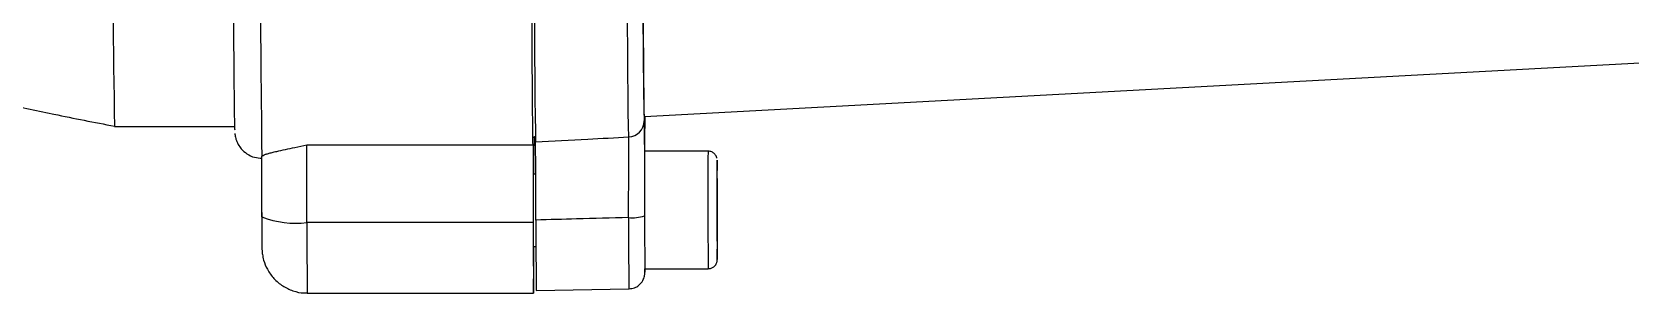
# Model space of a CAD drawing. Header units: millimetres. Extents: x 2312 to 3992, y 755 to 1943.
# Drawn here: x 2997.2 to 3173.7, y 958.8 to 987.7 of the extents above; entities that cross this region are included whole.
import ezdxf

# ---------------------------------------------------------------- set-up
doc = ezdxf.new("R2010")
doc.units = ezdxf.units.MM

msp = doc.modelspace()

# ---------------------------------------------------------------- linework, layer by layer
at = {"color": 7, "linetype": 'Continuous', "lineweight": 25}
for p, q in [((3064.833, 978.341), (3216.073, 986.528)), ((3064.886, 977.903), (3064.893, 978.344)), ((3006.27, 977.241), (3019.565, 977.241)), ((3027.508, 975.233), (3052.508, 975.234)), ((3052.563, 976.048), (3052.773, 976.19)), ((3052.63, 976.087), (3052.615, 975.17)), ((3071.84, 974.516), (3064.84, 974.504)), ((3052.809, 971.983), (3052.562, 971.983)), ((3072.839, 969.741), (3072.845, 971.482)), ((3072.845, 971.482), (3072.857, 969.759)), ((3072.839, 969.759), (3072.857, 969.759)), ((3072.845, 966.276), (3072.839, 969.741)), ((3072.857, 969.759), (3072.863, 966.295)), ((3022.549, 967.726), (3022.55, 967.078)), ((3052.534, 966.624), (3027.534, 966.624)), ((3072.844, 966.295), (3072.863, 966.295)), ((3072.857, 964.554), (3072.845, 966.276)), ((3072.863, 966.295), (3072.857, 964.554)), ((3052.558, 963.983), (3052.833, 963.983)), ((3072.86, 962.518), (3072.862, 962.539)), ((3064.862, 961.504), (3071.862, 961.516)), ((3027.562, 958.826), (3052.562, 958.826)), ((3052.866, 959.093), (3063.097, 959.289))]:
    msp.add_line(p, q, dxfattribs=at)
at = {"color": 7, "linetype": 'Continuous', "lineweight": 25, "flags": 128}
for points in [[(3052.393, 1055.831), (3052.407, 1049.902), (3052.422, 1044.06), (3052.438, 1038.327), (3052.455, 1032.724), (3052.473, 1027.271), (3052.491, 1021.99), (3052.51, 1016.9), (3052.53, 1012.02), (3052.55, 1007.369), (3052.571, 1002.963), (3052.592, 998.821), (3052.613, 994.956), (3052.635, 991.383), (3052.656, 988.117), (3052.678, 985.169), (3052.7, 982.55), (3052.721, 980.269), (3052.743, 978.337), (3052.764, 976.759), (3052.785, 975.542)], [(3063.078, 976.086), (3063.057, 977.296), (3063.036, 978.864), (3063.015, 980.786), (3062.994, 983.054), (3062.972, 985.659), (3062.951, 988.592), (3062.929, 991.841), (3062.908, 995.396), (3062.886, 999.241), (3062.866, 1003.363), (3062.845, 1007.747), (3062.825, 1012.375), (3062.805, 1017.231), (3062.786, 1022.296), (3062.768, 1027.551), (3062.751, 1032.977), (3062.734, 1038.553), (3062.718, 1044.258), (3062.703, 1050.071), (3062.689, 1055.971)], [(3064.4, 1056.285), (3064.413, 1050.493), (3064.428, 1044.787), (3064.444, 1039.185), (3064.46, 1033.711), (3064.477, 1028.385), (3064.495, 1023.225), (3064.514, 1018.253), (3064.533, 1013.486), (3064.553, 1008.942), (3064.573, 1004.639), (3064.594, 1000.592), (3064.614, 996.817), (3064.636, 993.328), (3064.657, 990.137), (3064.678, 987.258), (3064.699, 984.7), (3064.72, 982.474), (3064.741, 980.587), (3064.762, 979.048), (3064.782, 977.86)], [(3064.833, 978.341), (3064.819, 978.435), (3064.801, 978.867), (3064.781, 979.65), (3064.761, 980.78), (3064.741, 982.253), (3064.721, 984.064), (3064.7, 986.205), (3064.68, 988.669)], [(3072.862, 962.539), (3072.865, 962.71), (3072.868, 963.263), (3072.87, 964.141), (3072.871, 965.283), (3072.87, 966.611), (3072.868, 968.035), (3072.865, 969.458), (3072.861, 970.783), (3072.856, 971.919), (3072.851, 972.79), (3072.846, 973.335), (3072.841, 973.518), (3072.837, 973.326), (3072.834, 972.772), (3072.832, 971.895), (3072.831, 970.753), (3072.832, 969.425), (3072.834, 968.001), (3072.837, 966.578), (3072.841, 965.253), (3072.845, 964.117), (3072.851, 963.246), (3072.856, 962.701), (3072.86, 962.518), (3072.86, 962.518)], [(3064.857, 961.29), (3064.86, 961.136), (3064.865, 961.138), (3064.869, 961.493), (3064.87, 961.504)]]:
    msp.add_lwpolyline(points, dxfattribs=at)
at = {"color": 7, "linetype": 'Continuous', "lineweight": 25}
for centre, radius, start, end in [((6569.684, 1015.941), 3547.391, 179.918401, 180.678258), ((4232.542, 999.948), 1226.482, 179.84967, 181.060798), ((3062.995, 977.871), 1.786, 272.65417, 359.66513), ((2045.029, 967.986), 982.505, 359.920579, 0.422661), ((3824.965, 969.314), 753.143, 179.604261, 180.593252), ((3026.3, 977.068), 10.517, 249.10527, 276.7358), ((3530.688, 964.52), 503.158, 179.76043, 180.64843), ((3556.085, 965.651), 503.262, 179.85761, 180.74662), ((3761.101, 966.846), 698.044, 179.973063, 180.62028), ((3063.48, 971.989), 4.834, 264.97273, 286.2217), ((3805.193, 967.605), 740.363, 180.019875, 180.488717)]:
    msp.add_arc(centre, radius, start, end, dxfattribs=at)
for points, knots in [([(3054.141, 1110.538), (3054.16, 1111.788), (3054.214, 1115.346), (3054.058, 1121.211), (3053.573, 1128.116), (3052.77, 1134.992), (3051.655, 1141.824), (3050.229, 1148.598), (3048.496, 1155.3), (3046.458, 1161.916), (3044.121, 1168.432), (3041.489, 1174.835), (3038.567, 1181.11), (3035.362, 1187.246), (3031.88, 1193.23), (3028.129, 1199.048), (3024.117, 1204.689), (3019.851, 1210.141), (3015.341, 1215.392), (3010.595, 1220.433), (3005.625, 1225.251), (3000.44, 1229.838), (2995.051, 1234.183), (2989.47, 1238.278), (2983.707, 1242.114), (2977.775, 1245.683), (2971.687, 1248.977), (2965.455, 1251.99), (2959.091, 1254.716), (2952.61, 1257.149), (2946.025, 1259.283), (2939.349, 1261.114), (2932.596, 1262.639), (2925.781, 1263.854), (2918.918, 1264.757), (2912.021, 1265.346), (2905.103, 1265.619), (2898.181, 1265.577), (2891.268, 1265.218), (2884.378, 1264.545), (2877.526, 1263.558), (2870.726, 1262.259), (2863.993, 1260.651), (2857.34, 1258.738), (2850.782, 1256.523), (2844.331, 1254.011), (2838.002, 1251.207), (2831.807, 1248.117), (2825.759, 1244.748), (2819.872, 1241.106), (2814.157, 1237.2), (2808.626, 1233.037), (2803.291, 1228.626), (2798.163, 1223.976), (2793.252, 1219.096), (2788.569, 1213.998), (2784.124, 1208.691), (2779.925, 1203.187), (2775.982, 1197.497), (2772.303, 1191.634), (2768.895, 1185.608), (2765.765, 1179.433), (2762.921, 1173.122), (2760.368, 1166.687), (2758.111, 1160.143), (2756.154, 1153.503), (2754.503, 1146.78), (2753.161, 1139.989), (2752.13, 1133.143), (2751.412, 1126.258), (2751.009, 1119.347), (2750.922, 1112.425), (2751.151, 1105.506), (2751.695, 1098.605), (2752.554, 1091.736), (2753.726, 1084.913), (2755.207, 1078.151), (2756.995, 1071.464), (2759.087, 1064.865), (2761.478, 1058.368), (2764.163, 1051.987), (2767.136, 1045.736), (2770.391, 1039.626), (2773.922, 1033.672), (2777.721, 1027.885), (2781.78, 1022.277), (2786.09, 1016.86), (2790.643, 1011.646), (2795.43, 1006.645), (2800.44, 1001.867), (2805.662, 997.323), (2811.086, 993.022), (2816.702, 988.973), (2822.495, 985.185), (2828.456, 981.665), (2834.571, 978.421), (2840.828, 975.459), (2847.214, 972.785), (2853.715, 970.406), (2860.317, 968.326), (2867.008, 966.55), (2873.773, 965.08), (2880.598, 963.921), (2887.468, 963.075), (2894.37, 962.543), (2901.29, 962.326), (2908.211, 962.426), (2915.122, 962.841), (2922.005, 963.571), (2928.849, 964.614), (2935.638, 965.969), (2942.358, 967.632), (2948.994, 969.6), (2955.535, 971.869), (2961.965, 974.434), (2968.271, 977.289), (2974.44, 980.43), (2980.459, 983.849), (2986.317, 987.538), (2991.999, 991.492), (2997.496, 995.7), (3002.795, 1000.155), (3007.884, 1004.847), (3012.755, 1009.767), (3017.396, 1014.903), (3021.797, 1020.246), (3025.951, 1025.785), (3029.847, 1031.507), (3033.478, 1037.4), (3036.836, 1043.454), (3039.915, 1049.654), (3042.707, 1055.989), (3045.208, 1062.444), (3047.411, 1069.007), (3049.312, 1075.663), (3050.908, 1082.399), (3052.195, 1089.201), (3053.17, 1096.055), (3053.818, 1102.825), (3054.069, 1107.659), (3054.132, 1110.191), (3054.141, 1110.538)], [0, 0, 0, 0, 0.00394, 0.0112049, 0.0184702, 0.0257355, 0.0330008, 0.0402662, 0.0475315, 0.0547968, 0.0620622, 0.0693275, 0.0765928, 0.0838581, 0.0911235, 0.0983888, 0.1056541, 0.1129194, 0.1201848, 0.1274501, 0.1347154, 0.1419807, 0.1492461, 0.1565114, 0.1637767, 0.171042, 0.1783074, 0.1855727, 0.192838, 0.2001033, 0.2073687, 0.214634, 0.2218993, 0.2291646, 0.2364299, 0.2436953, 0.2509606, 0.2582259, 0.2654913, 0.2727566, 0.2800219, 0.2872872, 0.2945526, 0.3018179, 0.3090832, 0.3163485, 0.3236139, 0.3308792, 0.3381445, 0.3454098, 0.3526752, 0.3599405, 0.3672058, 0.3744712, 0.3817365, 0.3890018, 0.3962671, 0.4035325, 0.4107978, 0.4180631, 0.4253284, 0.4325938, 0.4398591, 0.4471244, 0.4543898, 0.4616551, 0.4689204, 0.4761857, 0.4834511, 0.4907164, 0.4979817, 0.5052471, 0.5125124, 0.5197777, 0.527043, 0.5343084, 0.5415737, 0.548839, 0.5561043, 0.5633697, 0.570635, 0.5779003, 0.5851657, 0.592431, 0.5996963, 0.6069616, 0.614227, 0.6214923, 0.6287576, 0.6360229, 0.6432883, 0.6505536, 0.6578189, 0.6650842, 0.6723496, 0.6796149, 0.6868802, 0.6941455, 0.7014109, 0.7086762, 0.7159415, 0.7232068, 0.7304721, 0.7377375, 0.7450028, 0.7522681, 0.7595334, 0.7667988, 0.7740641, 0.7813294, 0.7885948, 0.7958601, 0.8031254, 0.8103907, 0.8176561, 0.8249214, 0.8321867, 0.839452, 0.8467174, 0.8539827, 0.861248, 0.8685133, 0.8757787, 0.883044, 0.8903093, 0.8975747, 0.90484, 0.9121053, 0.9193706, 0.926636, 0.9339013, 0.9411666, 0.948432, 0.9556973, 0.9629626, 0.9702279, 0.9774933, 0.9847586, 0.9920239, 0.9989071, 1, 1, 1, 1]), ([(3019.316, 1017.316), (3019.321, 1014.819), (3019.334, 1009.646), (3019.355, 1002.641), (3019.379, 996.245), (3019.404, 990.754), (3019.43, 986.18), (3019.458, 982.501), (3019.486, 979.659), (3019.516, 977.781), (3019.537, 976.85), (3019.549, 976.863), (3019.551, 976.865)], [0, 0, 0, 0, 0.1058426, 0.219238, 0.3318651, 0.4418108, 0.549934, 0.6561006, 0.7622619, 0.870385, 0.980336, 1, 1, 1, 1]), ([(2979.559, 983.398), (2982.498, 982.631), (2989.139, 980.901), (2998.05, 978.871), (3004.039, 977.712), (3006.272, 977.28)], [0, 0, 0, 0, 0.3324613, 0.7510256, 1, 1, 1, 1]), ([(3019.569, 976.484), (3019.571, 976.456), (3019.575, 976.402), (3019.598, 976.231), (3019.654, 975.961), (3019.765, 975.616), (3019.959, 975.206), (3020.306, 974.705), (3020.901, 974.179), (3021.693, 973.79), (3022.278, 973.762), (3022.545, 973.749)], [0, 0, 0, 0, 0.1361823, 0.2699246, 0.3590564, 0.432474, 0.5009236, 0.5955145, 0.7264933, 0.8747451, 1, 1, 1, 1]), ([(3064.782, 977.86), (3064.785, 977.629), (3064.792, 977.167), (3064.802, 975.645), (3064.813, 973.5), (3064.823, 970.689), (3064.828, 968.463), (3064.83, 967.348)], [0, 0, 0, 0, 0.1872812, 0.3736777, 0.5607984, 0.7799545, 1, 1, 1, 1]), ([(3064.872, 974.504), (3064.872, 974.65), (3064.873, 975.665), (3064.877, 977.011), (3064.883, 977.605), (3064.886, 977.903)], [0, 0, 0, 0, 0.07722747, 0.53770785, 1, 1, 1, 1]), ([(3022.542, 973.948), (3022.624, 974.017), (3022.736, 974.112), (3023.266, 974.265), (3023.679, 974.373), (3024.294, 974.52), (3025.134, 974.706), (3026.264, 974.949), (3027.069, 975.133), (3027.508, 975.233)], [0, 0, 0, 0, 0.2309075, 0.3156551, 0.4051151, 0.4997308, 0.6595094, 0.8142552, 1, 1, 1, 1]), ([(3052.597, 971.983), (3052.598, 972.067), (3052.6, 973.027), (3052.606, 974.304), (3052.612, 974.881), (3052.615, 975.17)], [0, 0, 0, 0, 0.0456734, 0.5228367, 1, 1, 1, 1]), ([(3052.785, 975.542), (3054.706, 975.644), (3058.137, 975.825), (3061.568, 976.007), (3063.078, 976.086)], [0, 0, 0, 0, 0.56, 1, 1, 1, 1]), ([(3052.825, 966.902), (3052.823, 967.947), (3052.818, 970.035), (3052.807, 972.681), (3052.796, 974.699), (3052.788, 975.261), (3052.785, 975.542)], [0, 0, 0, 0, 0.2500652, 0.4994456, 0.7493864, 1, 1, 1, 1]), ([(3063.057, 967.174), (3063.063, 968.247), (3063.077, 970.392), (3063.087, 973.131), (3063.089, 975.221), (3063.082, 975.798), (3063.078, 976.086)], [0, 0, 0, 0, 0.24985559, 0.49966981, 0.74971105, 1, 1, 1, 1]), ([(3072.817, 973.731), (3072.814, 973.745), (3072.798, 973.827), (3072.723, 974.012), (3072.545, 974.255), (3072.256, 974.443), (3071.992, 974.533), (3071.853, 974.509), (3071.832, 974.506)], [0, 0, 0, 0, 0.0334989, 0.201535, 0.4226062, 0.6907193, 0.9535498, 1, 1, 1, 1]), ([(3052.549, 967.733), (3052.549, 968.257), (3052.55, 969.305), (3052.553, 970.626), (3052.557, 971.547), (3052.56, 971.665), (3052.562, 971.724)], [0, 0, 0, 0, 0.2502956, 0.5005912, 0.7508868, 1, 1, 1, 1]), ([(3052.566, 963.983), (3052.564, 963.863), (3052.561, 963.603), (3052.557, 963.947), (3052.553, 964.827), (3052.55, 966.163), (3052.549, 967.21), (3052.549, 967.733)], [0, 0, 0, 0, 0.17572341, 0.38179256, 0.58786171, 0.79393085, 1, 1, 1, 1]), ([(3022.55, 967.078), (3022.55, 966.91), (3022.55, 966.596), (3022.551, 966.083), (3022.552, 965.547), (3022.553, 965.01), (3022.554, 964.568), (3022.556, 964.229), (3022.558, 963.994), (3022.56, 963.834), (3022.561, 963.741), (3022.566, 963.602), (3022.574, 963.472), (3022.587, 963.306), (3022.629, 962.967), (3022.768, 962.315), (3023.145, 961.384), (3023.853, 960.395), (3024.824, 959.574), (3025.969, 959.045), (3026.918, 958.804), (3027.453, 958.848), (3027.569, 958.858)], [0, 0, 0, 0, 0.03893557, 0.0727538, 0.12695248, 0.17910318, 0.23083953, 0.27964154, 0.32409611, 0.36287054, 0.39598943, 0.41057395, 0.42003475, 0.43103283, 0.45085478, 0.49968169, 0.5851427, 0.68174989, 0.77880085, 0.87586886, 0.97293835, 1, 1, 1, 1]), ([(3052.534, 966.624), (3052.535, 965.575), (3052.536, 963.476), (3052.543, 960.915), (3052.551, 959.222), (3052.562, 958.632), (3052.572, 959.205), (3052.58, 960.915), (3052.586, 962.664), (3052.587, 963.836), (3052.587, 963.983)], [0, 0, 0, 0, 0.1399781, 0.2799562, 0.4199343, 0.5599124, 0.6998905, 0.8398685, 0.9798466, 1, 1, 1, 1]), ([(3063.057, 967.174), (3061.147, 967.124), (3057.736, 967.034), (3054.326, 966.942), (3052.825, 966.902)], [0, 0, 0, 0, 0.56, 1, 1, 1, 1]), ([(3072.568, 961.81), (3072.65, 961.911), (3072.76, 962.048), (3072.827, 962.248), (3072.848, 962.35), (3072.853, 962.39), (3072.854, 962.404)], [0, 0, 0, 0, 0.54975897, 0.74659305, 0.91487041, 1, 1, 1, 1]), ([(3072.854, 962.404), (3072.854, 962.405), (3072.857, 962.422), (3072.858, 962.443), (3072.861, 962.479), (3072.861, 962.494), (3072.861, 962.504)], [0, 0, 0, 0, 0.01892592, 0.18929532, 0.44511699, 1, 1, 1, 1]), ([(3063.124, 959.3), (3063.33, 959.323), (3063.713, 959.367), (3064.175, 959.648), (3064.491, 959.967), (3064.686, 960.287), (3064.792, 960.566), (3064.839, 960.779), (3064.854, 960.903), (3064.859, 960.965), (3064.862, 961.015), (3064.865, 961.084), (3064.867, 961.182), (3064.868, 961.38), (3064.869, 961.504)], [0, 0, 0, 0, 0.12784676, 0.2372477, 0.3284728, 0.40543255, 0.46829736, 0.51503328, 0.54102928, 0.55927037, 0.58272715, 0.6271655, 0.76598091, 1, 1, 1, 1]), ([(3071.864, 961.53), (3071.948, 961.531), (3072.139, 961.534), (3072.383, 961.648), (3072.515, 961.764), (3072.568, 961.81)], [0, 0, 0, 0, 0.3237884, 0.730031, 1, 1, 1, 1])]:
    msp.add_open_spline(points, degree=3, knots=knots, dxfattribs=at)
for points in [[(3052.508, 975.234), (3052.498, 975.917), (3052.477, 977.284), (3052.447, 980.601), (3052.418, 984.804), (3052.39, 989.942), (3052.365, 995.937), (3052.341, 1002.732), (3052.32, 1010.256), (3052.301, 1018.431), (3052.285, 1027.171), (3052.272, 1036.388), (3052.261, 1045.971), (3052.257, 1052.576), (3052.255, 1055.879)], [(3052.508, 975.234), (3052.511, 974.953), (3052.518, 974.391), (3052.526, 972.379), (3052.532, 969.746), (3052.533, 967.665), (3052.534, 966.624)], [(3022.55, 967.243), (3022.549, 968.438), (3022.547, 970.829), (3022.544, 972.909), (3022.542, 973.948)]]:
    msp.add_open_spline(points, degree=3, dxfattribs=at)

doc.saveas('drawing.dxf')
